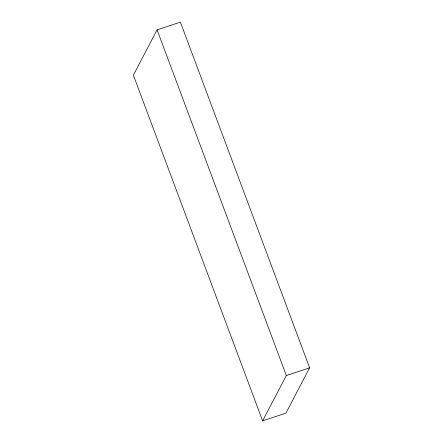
<?xml version="1.0" encoding="UTF-8"?>
<svg xmlns="http://www.w3.org/2000/svg" width="443" height="443" viewBox="0 0 443 443"><rect width="100%" height="100%" fill="white"/><g stroke="black" fill="none" stroke-linecap="round" stroke-linejoin="round"><path stroke-width="0.66" d="M157.088 29.853L133.371 75.172L262.616 420.85L285.912 413.147L309.629 367.828L180.384 22.15L157.088 29.853L286.333 375.531L262.616 420.85M286.333 375.531L309.629 367.828"/></g></svg>
